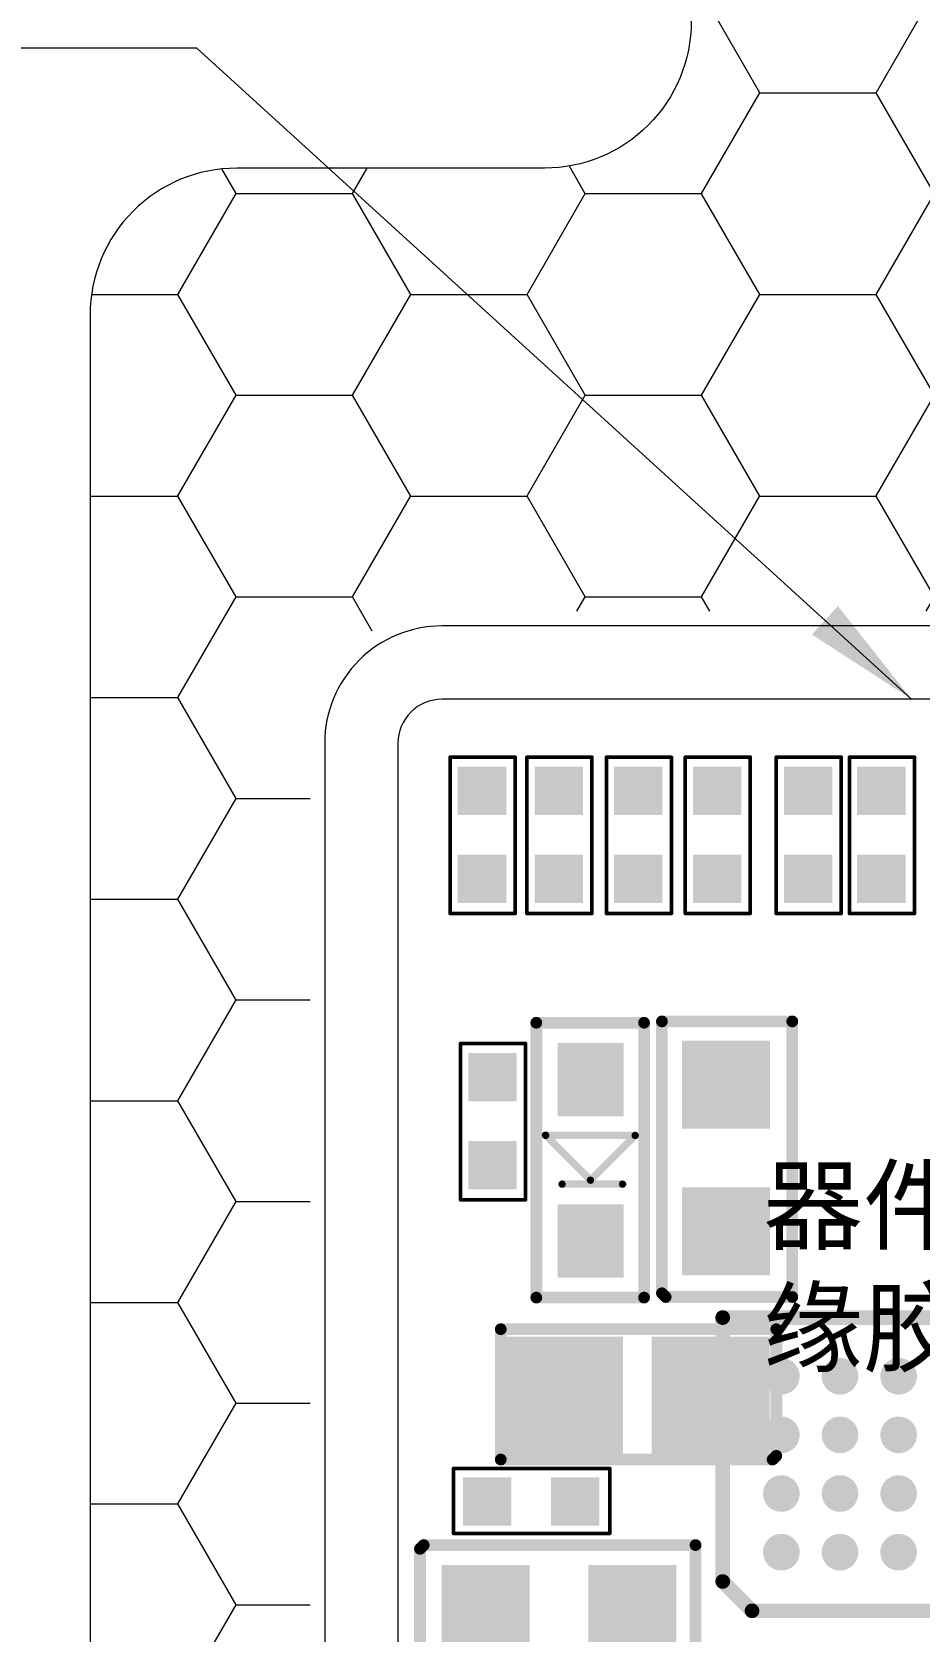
# Model space of a CAD drawing. Header units: millimetres. Extents: x 1134 to 2451, y -9 to 375.
# Drawn here: x 2179.36 to 2185.41, y 253.47 to 264.38 of the extents above; entities that cross this region are included whole.
import ezdxf

# ---------------------------------------------------------------- set-up
doc = ezdxf.new("R2010")
doc.units = ezdxf.units.MM
doc.layers.get('0').update_dxf_attribs({"lineweight": 5})
doc.layers.get('Defpoints').update_dxf_attribs({"lineweight": 5})
for name, color, linetype, lineweight in [('DIM', 3, 'Continuous', 5), ('FPC', 50, 'Continuous', 5), ('Main-FPC', 2, 'Continuous', 5)]:
    doc.layers.add(name, color=color, linetype=linetype, lineweight=lineweight)
for name, color, linetype in [('TOPLAYER', 1, 'Continuous'), ('TOPOVERLAY', 2, 'Continuous'), ('TOPPASTE', 8, 'Continuous'), ('TOPSOLDER', 216, 'Continuous')]:
    doc.layers.add(name, color=color, linetype=linetype)
doc.styles.add('RD', font='ROMAND.shx', dxfattribs={"width": 0.8})
doc.styles.add('宋体', font='')
doc.styles.get('宋体').set_extended_font_data('SimSun')
doc.dimstyles.new('DIM', dxfattribs={"dimtxt": 1.5, "dimasz": 0.8, "dimexe": 0, "dimexo": 0.5, "dimgap": 0.11, "dimtad": 0, "dimzin": 1, "dimdsep": 46, "dimtxsty": 'RD', "dimcen": 0, "dimclrd": 256, "dimclre": 256, "dimclrt": 256, "dimadec": 0, "dimazin": 0, "dimtm": 1e-09, "dimtfac": 1, "dimtofl": 0, "dimtmove": 0, "dimatfit": 3, "dimfxl": 0, "dimlwe": -1, "dimarcsym": 0})

# ---------------------------------------------------------------- blocks, each defined once
blk = doc.blocks.new('*D113')
at = {"layer": 'Defpoints', "color": 0, "lineweight": 5, "transparency": 16777216}
for p in [(2166.226, 281.069), (2197.16, 281.069), (2184.484, 208.104)]:
    blk.add_point(p, dxfattribs=at)
at = {"layer": 'DIM', "transparency": 16777216}
for p, q in [((2196.66, 281.069), (2166.226, 281.069)), ((2183.984, 208.104), (2166.226, 208.104))]:
    blk.add_line(p, q, dxfattribs=at)
at = {"layer": 'DIM', "lineweight": -2, "transparency": 16777216}
for p, q in [((2166.226, 280.269), (2166.226, 252.803)), ((2166.226, 208.904), (2166.226, 243.383))]:
    blk.add_line(p, q, dxfattribs=at)
at = {"layer": 'DIM', "lineweight": 5, "transparency": 16777216}
for points in [[(2166.092, 280.269), (2166.359, 280.269), (2166.226, 281.069)], [(2166.092, 208.904), (2166.359, 208.904), (2166.226, 208.104)]]:
    blk.add_solid(points, dxfattribs=at)
at = {"layer": 'DIM', "lineweight": 5, "transparency": 16777216, "insert": (2166.226, 248.093), "char_height": 1.5, "attachment_point": 5, "rotation": 90, "style": 'RD'}
blk.add_mtext('72.97±0.5', dxfattribs=at)
blk = doc.blocks.new('0201_6')
at = {"layer": 'TOPLAYER'}
for points in [[(0.164998, -0.165001), (0.164998, 0.165001), (-0.164998, -0.165001), (-0.164998, 0.165001)], [(0.764997, -0.165001), (0.764997, 0.165001), (0.435, -0.165001), (0.435, 0.165001)]]:
    blk.add_solid(points, dxfattribs=at)
at = {"layer": 'TOPOVERLAY', "const_width": 0.025001}
for points in [[(-0.23, 0.225999), (-0.23, -0.217)], [(-0.181, 0.225999), (-0.23, 0.225999)], [(0.836, 0.225999), (-0.18, 0.225999)], [(0.836, 0.225999), (0.836, -0.217)], [(0.836, -0.217), (-0.23, -0.217)]]:
    blk.add_lwpolyline(points, dxfattribs=at)
at = {"layer": 'TOPOVERLAY', "const_width": 0.012499}
for points in [[(-0.23625, 0.225999, 1), (-0.223749, 0.225999, 1)], [(-0.23625, 0.225999, 1), (-0.223749, 0.225999, 1)], [(-0.187251, 0.225999, 1), (-0.174749, 0.225999, 1)], [(-0.186251, 0.225999, 1), (-0.173749, 0.225999, 1)], [(0.829749, 0.225999, 1), (0.842251, 0.225999, 1)], [(0.829749, 0.225999, 1), (0.842251, 0.225999, 1)], [(-0.23625, -0.217, 1), (-0.223749, -0.217, 1)], [(-0.23625, -0.217, 1), (-0.223749, -0.217, 1)], [(0.829749, -0.217, 1), (0.842251, -0.217, 1)], [(0.829749, -0.217, 1), (0.842251, -0.217, 1)]]:
    blk.add_lwpolyline(points, format="xyb", close=True, dxfattribs=at)
at = {"layer": 'TOPPASTE'}
for points in [[(0.164998, -0.165001), (0.164998, 0.165001), (-0.164998, -0.165001), (-0.164998, 0.165001)], [(0.764997, -0.165001), (0.764997, 0.165001), (0.435, -0.165001), (0.435, 0.165001)]]:
    blk.add_solid(points, dxfattribs=at)
at = {"layer": 'TOPSOLDER'}
for points in [[(0.164998, -0.165001), (0.164998, 0.165001), (-0.164998, -0.165001), (-0.164998, 0.165001)], [(0.764997, -0.165001), (0.764997, 0.165001), (0.435, -0.165001), (0.435, 0.165001)]]:
    blk.add_solid(points, dxfattribs=at)
blk = doc.blocks.new('0201_7')
at = {"layer": 'TOPLAYER'}
for points in [[(0.164998, -0.165001), (0.164998, 0.165001), (-0.164998, -0.165001), (-0.164998, 0.165001)], [(0.764997, -0.165001), (0.764997, 0.165001), (0.435, -0.165001), (0.435, 0.165001)]]:
    blk.add_solid(points, dxfattribs=at)
at = {"layer": 'TOPOVERLAY', "const_width": 0.025001}
for points in [[(-0.23, 0.225999), (-0.23, -0.217)], [(-0.181, 0.225999), (-0.23, 0.225999)], [(0.836, 0.225999), (-0.18, 0.225999)], [(0.836, 0.225999), (0.836, -0.217)], [(0.836, -0.217), (-0.23, -0.217)]]:
    blk.add_lwpolyline(points, dxfattribs=at)
at = {"layer": 'TOPOVERLAY', "const_width": 0.012499}
for points in [[(-0.23625, 0.225999, 1), (-0.223749, 0.225999, 1)], [(-0.23625, 0.225999, 1), (-0.223749, 0.225999, 1)], [(-0.187251, 0.225999, 1), (-0.174749, 0.225999, 1)], [(-0.186251, 0.225999, 1), (-0.173749, 0.225999, 1)], [(0.829749, 0.225999, 1), (0.842251, 0.225999, 1)], [(0.829749, 0.225999, 1), (0.842251, 0.225999, 1)], [(-0.23625, -0.217, 1), (-0.223749, -0.217, 1)], [(-0.23625, -0.217, 1), (-0.223749, -0.217, 1)], [(0.829749, -0.217, 1), (0.842251, -0.217, 1)], [(0.829749, -0.217, 1), (0.842251, -0.217, 1)]]:
    blk.add_lwpolyline(points, format="xyb", close=True, dxfattribs=at)
at = {"layer": 'TOPPASTE'}
for points in [[(0.164998, -0.165001), (0.164998, 0.165001), (-0.164998, -0.165001), (-0.164998, 0.165001)], [(0.764997, -0.165001), (0.764997, 0.165001), (0.435, -0.165001), (0.435, 0.165001)]]:
    blk.add_solid(points, dxfattribs=at)
at = {"layer": 'TOPSOLDER'}
for points in [[(0.164998, -0.165001), (0.164998, 0.165001), (-0.164998, -0.165001), (-0.164998, 0.165001)], [(0.764997, -0.165001), (0.764997, 0.165001), (0.435, -0.165001), (0.435, 0.165001)]]:
    blk.add_solid(points, dxfattribs=at)
blk = doc.blocks.new('0201_8')
at = {"layer": 'TOPLAYER'}
for points in [[(0.164998, -0.165001), (0.164998, 0.165001), (-0.164998, -0.165001), (-0.164998, 0.165001)], [(0.764997, -0.165001), (0.764997, 0.165001), (0.435, -0.165001), (0.435, 0.165001)]]:
    blk.add_solid(points, dxfattribs=at)
at = {"layer": 'TOPOVERLAY', "const_width": 0.025001}
for points in [[(-0.23, 0.225999), (-0.23, -0.217)], [(-0.181, 0.225999), (-0.23, 0.225999)], [(0.836, 0.225999), (-0.18, 0.225999)], [(0.836, 0.225999), (0.836, -0.217)], [(0.836, -0.217), (-0.23, -0.217)]]:
    blk.add_lwpolyline(points, dxfattribs=at)
at = {"layer": 'TOPOVERLAY', "const_width": 0.012499}
for points in [[(-0.23625, 0.225999, 1), (-0.223749, 0.225999, 1)], [(-0.23625, 0.225999, 1), (-0.223749, 0.225999, 1)], [(-0.187251, 0.225999, 1), (-0.174749, 0.225999, 1)], [(-0.186251, 0.225999, 1), (-0.173749, 0.225999, 1)], [(0.829749, 0.225999, 1), (0.842251, 0.225999, 1)], [(0.829749, 0.225999, 1), (0.842251, 0.225999, 1)], [(-0.23625, -0.217, 1), (-0.223749, -0.217, 1)], [(-0.23625, -0.217, 1), (-0.223749, -0.217, 1)], [(0.829749, -0.217, 1), (0.842251, -0.217, 1)], [(0.829749, -0.217, 1), (0.842251, -0.217, 1)]]:
    blk.add_lwpolyline(points, format="xyb", close=True, dxfattribs=at)
at = {"layer": 'TOPPASTE'}
for points in [[(0.164998, -0.165001), (0.164998, 0.165001), (-0.164998, -0.165001), (-0.164998, 0.165001)], [(0.764997, -0.165001), (0.764997, 0.165001), (0.435, -0.165001), (0.435, 0.165001)]]:
    blk.add_solid(points, dxfattribs=at)
at = {"layer": 'TOPSOLDER'}
for points in [[(0.164998, -0.165001), (0.164998, 0.165001), (-0.164998, -0.165001), (-0.164998, 0.165001)], [(0.764997, -0.165001), (0.764997, 0.165001), (0.435, -0.165001), (0.435, 0.165001)]]:
    blk.add_solid(points, dxfattribs=at)
blk = doc.blocks.new('0201_9')
at = {"layer": 'TOPLAYER'}
for points in [[(0.164998, -0.165001), (0.164998, 0.165001), (-0.164998, -0.165001), (-0.164998, 0.165001)], [(0.764997, -0.165001), (0.764997, 0.165001), (0.435, -0.165001), (0.435, 0.165001)]]:
    blk.add_solid(points, dxfattribs=at)
at = {"layer": 'TOPOVERLAY', "const_width": 0.025001}
for points in [[(-0.23, 0.225999), (-0.23, -0.217)], [(-0.181, 0.225999), (-0.23, 0.225999)], [(0.836, 0.225999), (-0.18, 0.225999)], [(0.836, 0.225999), (0.836, -0.217)], [(0.836, -0.217), (-0.23, -0.217)]]:
    blk.add_lwpolyline(points, dxfattribs=at)
at = {"layer": 'TOPOVERLAY', "const_width": 0.012499}
for points in [[(-0.23625, 0.225999, 1), (-0.223749, 0.225999, 1)], [(-0.23625, 0.225999, 1), (-0.223749, 0.225999, 1)], [(-0.187251, 0.225999, 1), (-0.174749, 0.225999, 1)], [(-0.186251, 0.225999, 1), (-0.173749, 0.225999, 1)], [(0.829749, 0.225999, 1), (0.842251, 0.225999, 1)], [(0.829749, 0.225999, 1), (0.842251, 0.225999, 1)], [(-0.23625, -0.217, 1), (-0.223749, -0.217, 1)], [(-0.23625, -0.217, 1), (-0.223749, -0.217, 1)], [(0.829749, -0.217, 1), (0.842251, -0.217, 1)], [(0.829749, -0.217, 1), (0.842251, -0.217, 1)]]:
    blk.add_lwpolyline(points, format="xyb", close=True, dxfattribs=at)
at = {"layer": 'TOPPASTE'}
for points in [[(0.164998, -0.165001), (0.164998, 0.165001), (-0.164998, -0.165001), (-0.164998, 0.165001)], [(0.764997, -0.165001), (0.764997, 0.165001), (0.435, -0.165001), (0.435, 0.165001)]]:
    blk.add_solid(points, dxfattribs=at)
at = {"layer": 'TOPSOLDER'}
for points in [[(0.164998, -0.165001), (0.164998, 0.165001), (-0.164998, -0.165001), (-0.164998, 0.165001)], [(0.764997, -0.165001), (0.764997, 0.165001), (0.435, -0.165001), (0.435, 0.165001)]]:
    blk.add_solid(points, dxfattribs=at)
blk = doc.blocks.new('0201_15')
at = {"layer": 'TOPLAYER'}
for points in [[(0.164998, -0.165001), (0.164998, 0.165001), (-0.164998, -0.165001), (-0.164998, 0.165001)], [(0.764997, -0.165001), (0.764997, 0.165001), (0.435, -0.165001), (0.435, 0.165001)]]:
    blk.add_solid(points, dxfattribs=at)
at = {"layer": 'TOPOVERLAY', "const_width": 0.025001}
for points in [[(-0.181, 0.225999), (-0.23, 0.225999)], [(-0.23, 0.225999), (-0.23, -0.217)], [(0.836, 0.225999), (-0.18, 0.225999)], [(0.836, 0.225999), (0.836, -0.217)], [(0.836, -0.217), (-0.23, -0.217)]]:
    blk.add_lwpolyline(points, dxfattribs=at)
at = {"layer": 'TOPOVERLAY', "const_width": 0.012499}
for points in [[(-0.23625, 0.225999, 1), (-0.223749, 0.225999, 1)], [(-0.23625, 0.225999, 1), (-0.223749, 0.225999, 1)], [(-0.187251, 0.225999, 1), (-0.174749, 0.225999, 1)], [(-0.186251, 0.225999, 1), (-0.173749, 0.225999, 1)], [(0.829749, 0.225999, 1), (0.842251, 0.225999, 1)], [(0.829749, 0.225999, 1), (0.842251, 0.225999, 1)], [(-0.23625, -0.217, 1), (-0.223749, -0.217, 1)], [(-0.23625, -0.217, 1), (-0.223749, -0.217, 1)], [(0.829749, -0.217, 1), (0.842251, -0.217, 1)], [(0.829749, -0.217, 1), (0.842251, -0.217, 1)]]:
    blk.add_lwpolyline(points, format="xyb", close=True, dxfattribs=at)
at = {"layer": 'TOPPASTE'}
for points in [[(0.164998, -0.165001), (0.164998, 0.165001), (-0.164998, -0.165001), (-0.164998, 0.165001)], [(0.764997, -0.165001), (0.764997, 0.165001), (0.435, -0.165001), (0.435, 0.165001)]]:
    blk.add_solid(points, dxfattribs=at)
at = {"layer": 'TOPSOLDER'}
for points in [[(0.164998, -0.165001), (0.164998, 0.165001), (-0.164998, -0.165001), (-0.164998, 0.165001)], [(0.764997, -0.165001), (0.764997, 0.165001), (0.435, -0.165001), (0.435, 0.165001)]]:
    blk.add_solid(points, dxfattribs=at)
blk = doc.blocks.new('0201_23')
at = {"layer": 'TOPLAYER'}
for points in [[(0.164998, -0.165001), (0.164998, 0.165001), (-0.164998, -0.165001), (-0.164998, 0.165001)], [(0.764997, -0.165001), (0.764997, 0.165001), (0.435, -0.165001), (0.435, 0.165001)]]:
    blk.add_solid(points, dxfattribs=at)
at = {"layer": 'TOPOVERLAY', "const_width": 0.025001}
for points in [[(-0.23, -0.217), (-0.23, 0.225999)], [(-0.181, 0.225999), (-0.23, 0.225999)], [(0.836, 0.225999), (-0.18, 0.225999)], [(0.836, -0.217), (0.836, 0.225999)], [(0.836, -0.217), (-0.23, -0.217)]]:
    blk.add_lwpolyline(points, dxfattribs=at)
at = {"layer": 'TOPOVERLAY', "const_width": 0.012499}
for points in [[(-0.23625, 0.225999, 1), (-0.223749, 0.225999, 1)], [(-0.23625, 0.225999, 1), (-0.223749, 0.225999, 1)], [(-0.187251, 0.225999, 1), (-0.174749, 0.225999, 1)], [(-0.186251, 0.225999, 1), (-0.173749, 0.225999, 1)], [(0.829749, 0.225999, 1), (0.842251, 0.225999, 1)], [(0.829749, 0.225999, 1), (0.842251, 0.225999, 1)], [(-0.23625, -0.217, 1), (-0.223749, -0.217, 1)], [(-0.23625, -0.217, 1), (-0.223749, -0.217, 1)], [(0.829749, -0.217, 1), (0.842251, -0.217, 1)], [(0.829749, -0.217, 1), (0.842251, -0.217, 1)]]:
    blk.add_lwpolyline(points, format="xyb", close=True, dxfattribs=at)
at = {"layer": 'TOPPASTE'}
for points in [[(0.164998, -0.165001), (0.164998, 0.165001), (-0.164998, -0.165001), (-0.164998, 0.165001)], [(0.764997, -0.165001), (0.764997, 0.165001), (0.435, -0.165001), (0.435, 0.165001)]]:
    blk.add_solid(points, dxfattribs=at)
at = {"layer": 'TOPSOLDER'}
for points in [[(0.164998, -0.165001), (0.164998, 0.165001), (-0.164998, -0.165001), (-0.164998, 0.165001)], [(0.764997, -0.165001), (0.764997, 0.165001), (0.435, -0.165001), (0.435, 0.165001)]]:
    blk.add_solid(points, dxfattribs=at)
blk = doc.blocks.new('DIODE_SCHOTTKY_24')
at = {"layer": 'TOPLAYER'}
for points in [[(-0.249999, -0.224998), (0.249999, -0.224998), (-0.249999, 0.224998), (0.249999, 0.224998)], [(0.849998, -0.224998), (1.349997, -0.224998), (0.849998, 0.224998), (1.349997, 0.224998)]]:
    blk.add_solid(points, dxfattribs=at)
at = {"layer": 'TOPOVERLAY'}
for points, const_width in [([(1.486865, 0.364609), (-0.387835, 0.364609)], 0.08001), ([(-0.387835, -0.37039), (-0.387835, 0.364609)], 0.08001), ([(0.380865, -0.30639), (0.380865, 0.304251)], 0.05), ([(0.686186, -0.001069), (0.380865, 0.304251)], 0.05), ([(1.486865, -0.37039), (1.486865, 0.364609)], 0.08001), ([(0.713064, -0.19479), (0.713064, 0.218011)], 0.05), ([(0.379265, -0.30799), (0.686186, -0.001069)], 0.05), ([(1.486865, -0.37039), (-0.387835, -0.37039)], 0.08001)]:
    blk.add_lwpolyline(points, dxfattribs=dict(at, const_width=const_width))
for points, const_width in [([(-0.407838, 0.364609, 1), (-0.367833, 0.364609, 1)], 0.040005), ([(-0.407838, 0.364609, 1), (-0.367833, 0.364609, 1)], 0.040005), ([(0.368366, 0.304251, 1), (0.393365, 0.304251, 1)], 0.024999), ([(0.368366, 0.304251, 1), (0.393365, 0.304251, 1)], 0.024999), ([(1.466863, 0.364609, 1), (1.506868, 0.364609, 1)], 0.040005), ([(1.466863, 0.364609, 1), (1.506868, 0.364609, 1)], 0.040005), ([(0.700565, 0.218011, 1), (0.725564, 0.218011, 1)], 0.024999), ([(0.673687, -0.001069, 1), (0.698685, -0.001069, 1)], 0.024999), ([(0.673687, -0.001069, 1), (0.698685, -0.001069, 1)], 0.024999), ([(0.700565, -0.19479, 1), (0.725564, -0.19479, 1)], 0.024999), ([(0.366766, -0.30799, 1), (0.391765, -0.30799, 1)], 0.024999), ([(0.368366, -0.30639, 1), (0.393365, -0.30639, 1)], 0.024999), ([(-0.407838, -0.37039, 1), (-0.367833, -0.37039, 1)], 0.040005), ([(-0.407838, -0.37039, 1), (-0.367833, -0.37039, 1)], 0.040005), ([(1.466863, -0.37039, 1), (1.506868, -0.37039, 1)], 0.040005), ([(1.466863, -0.37039, 1), (1.506868, -0.37039, 1)], 0.040005)]:
    blk.add_lwpolyline(points, format="xyb", close=True, dxfattribs=dict(at, const_width=const_width))
at = {"layer": 'TOPPASTE'}
for points in [[(-0.249999, -0.224998), (0.249999, -0.224998), (-0.249999, 0.224998), (0.249999, 0.224998)], [(0.849998, -0.224998), (1.349997, -0.224998), (0.849998, 0.224998), (1.349997, 0.224998)]]:
    blk.add_solid(points, dxfattribs=at)
at = {"layer": 'TOPSOLDER'}
for points in [[(-0.249999, -0.224998), (0.249999, -0.224998), (-0.249999, 0.224998), (0.249999, 0.224998)], [(0.849998, -0.224998), (1.349997, -0.224998), (0.849998, 0.224998), (1.349997, 0.224998)]]:
    blk.add_solid(points, dxfattribs=at)
blk = doc.blocks.new('0201_25')
at = {"layer": 'TOPLAYER'}
for points in [[(0.164998, -0.165001), (0.164998, 0.165001), (-0.164998, -0.165001), (-0.164998, 0.165001)], [(0.764997, -0.165001), (0.764997, 0.165001), (0.435, -0.165001), (0.435, 0.165001)]]:
    blk.add_solid(points, dxfattribs=at)
at = {"layer": 'TOPOVERLAY', "const_width": 0.025001}
for points in [[(-0.23, -0.217), (-0.23, 0.225999)], [(-0.23, 0.225999), (-0.181, 0.225999)], [(-0.18, 0.225999), (0.836, 0.225999)], [(0.836, -0.217), (0.836, 0.225999)], [(-0.23, -0.217), (0.836, -0.217)]]:
    blk.add_lwpolyline(points, dxfattribs=at)
at = {"layer": 'TOPOVERLAY', "const_width": 0.012499}
for points in [[(-0.23625, 0.225999, 1), (-0.223749, 0.225999, 1)], [(-0.23625, 0.225999, 1), (-0.223749, 0.225999, 1)], [(-0.187251, 0.225999, 1), (-0.174749, 0.225999, 1)], [(-0.186251, 0.225999, 1), (-0.173749, 0.225999, 1)], [(0.829749, 0.225999, 1), (0.842251, 0.225999, 1)], [(0.829749, 0.225999, 1), (0.842251, 0.225999, 1)], [(-0.23625, -0.217, 1), (-0.223749, -0.217, 1)], [(-0.23625, -0.217, 1), (-0.223749, -0.217, 1)], [(0.829749, -0.217, 1), (0.842251, -0.217, 1)], [(0.829749, -0.217, 1), (0.842251, -0.217, 1)]]:
    blk.add_lwpolyline(points, format="xyb", close=True, dxfattribs=at)
at = {"layer": 'TOPPASTE'}
for points in [[(0.164998, -0.165001), (0.164998, 0.165001), (-0.164998, -0.165001), (-0.164998, 0.165001)], [(0.764997, -0.165001), (0.764997, 0.165001), (0.435, -0.165001), (0.435, 0.165001)]]:
    blk.add_solid(points, dxfattribs=at)
at = {"layer": 'TOPSOLDER'}
for points in [[(0.164998, -0.165001), (0.164998, 0.165001), (-0.164998, -0.165001), (-0.164998, 0.165001)], [(0.764997, -0.165001), (0.764997, 0.165001), (0.435, -0.165001), (0.435, 0.165001)]]:
    blk.add_solid(points, dxfattribs=at)
blk = doc.blocks.new('0402S_26')
at = {"layer": 'TOPLAYER'}
for points in [[(-0.248054, 0.305189), (-0.848053, 0.305189), (-0.248054, -0.29481), (-0.848053, -0.29481)], [(0.751944, 0.305189), (0.151945, 0.305189), (0.751944, -0.29481), (0.151945, -0.29481)]]:
    blk.add_solid(points, dxfattribs=at)
at = {"layer": 'TOPOVERLAY', "const_width": 0.08001}
for points in [[(0.899747, 0.457589), (-0.979853, 0.457589)], [(-0.979853, 0.457589), (-0.979853, -0.431411)], [(0.899747, 0.457589), (0.899747, -0.406011)], [(0.874347, -0.431411), (-0.979853, -0.431411)], [(0.899747, -0.406011), (0.874347, -0.431411)]]:
    blk.add_lwpolyline(points, dxfattribs=at)
at = {"layer": 'TOPOVERLAY', "const_width": 0.040005}
for points in [[(-0.999856, 0.457589, 1), (-0.959851, 0.457589, 1)], [(-0.999856, 0.457589, 1), (-0.959851, 0.457589, 1)], [(0.879744, 0.457589, 1), (0.919749, 0.457589, 1)], [(0.879744, 0.457589, 1), (0.919749, 0.457589, 1)], [(-0.999856, -0.431411, 1), (-0.959851, -0.431411, 1)], [(-0.999856, -0.431411, 1), (-0.959851, -0.431411, 1)], [(0.854344, -0.431411, 1), (0.894349, -0.431411, 1)], [(0.854344, -0.431411, 1), (0.894349, -0.431411, 1)], [(0.879744, -0.406011, 1), (0.919749, -0.406011, 1)], [(0.879744, -0.406011, 1), (0.919749, -0.406011, 1)]]:
    blk.add_lwpolyline(points, format="xyb", close=True, dxfattribs=at)
at = {"layer": 'TOPPASTE'}
for points in [[(-0.248054, 0.305189), (-0.848053, 0.305189), (-0.248054, -0.29481), (-0.848053, -0.29481)], [(0.751944, 0.305189), (0.151945, 0.305189), (0.751944, -0.29481), (0.151945, -0.29481)]]:
    blk.add_solid(points, dxfattribs=at)
at = {"layer": 'TOPSOLDER'}
for points in [[(-0.248054, 0.305189), (-0.848053, 0.305189), (-0.248054, -0.29481), (-0.848053, -0.29481)], [(0.751944, 0.305189), (0.151945, 0.305189), (0.751944, -0.29481), (0.151945, -0.29481)]]:
    blk.add_solid(points, dxfattribs=at)
blk = doc.blocks.new('0201_27')
at = {"layer": 'TOPLAYER'}
for points in [[(0.164998, -0.165001), (0.164998, 0.165001), (-0.164998, -0.165001), (-0.164998, 0.165001)], [(0.764997, -0.165001), (0.764997, 0.165001), (0.435, -0.165001), (0.435, 0.165001)]]:
    blk.add_solid(points, dxfattribs=at)
at = {"layer": 'TOPOVERLAY', "const_width": 0.025001}
for points in [[(-0.23, 0.225999), (-0.181, 0.225999)], [(-0.23, -0.217), (-0.23, 0.225999)], [(-0.18, 0.225999), (0.836, 0.225999)], [(0.836, -0.217), (0.836, 0.225999)], [(-0.23, -0.217), (0.836, -0.217)]]:
    blk.add_lwpolyline(points, dxfattribs=at)
at = {"layer": 'TOPOVERLAY', "const_width": 0.012499}
for points in [[(-0.23625, 0.225999, 1), (-0.223749, 0.225999, 1)], [(-0.23625, 0.225999, 1), (-0.223749, 0.225999, 1)], [(-0.187251, 0.225999, 1), (-0.174749, 0.225999, 1)], [(-0.186251, 0.225999, 1), (-0.173749, 0.225999, 1)], [(0.829749, 0.225999, 1), (0.842251, 0.225999, 1)], [(0.829749, 0.225999, 1), (0.842251, 0.225999, 1)], [(-0.23625, -0.217, 1), (-0.223749, -0.217, 1)], [(-0.23625, -0.217, 1), (-0.223749, -0.217, 1)], [(0.829749, -0.217, 1), (0.842251, -0.217, 1)], [(0.829749, -0.217, 1), (0.842251, -0.217, 1)]]:
    blk.add_lwpolyline(points, format="xyb", close=True, dxfattribs=at)
at = {"layer": 'TOPPASTE'}
for points in [[(0.164998, -0.165001), (0.164998, 0.165001), (-0.164998, -0.165001), (-0.164998, 0.165001)], [(0.764997, -0.165001), (0.764997, 0.165001), (0.435, -0.165001), (0.435, 0.165001)]]:
    blk.add_solid(points, dxfattribs=at)
at = {"layer": 'TOPSOLDER'}
for points in [[(0.164998, -0.165001), (0.164998, 0.165001), (-0.164998, -0.165001), (-0.164998, 0.165001)], [(0.764997, -0.165001), (0.764997, 0.165001), (0.435, -0.165001), (0.435, 0.165001)]]:
    blk.add_solid(points, dxfattribs=at)
blk = doc.blocks.new('0402S_28')
at = {"layer": 'TOPLAYER'}
for points in [[(0.302768, 0.290398), (-0.297231, 0.290398), (0.302768, -0.309601), (-0.297231, -0.309601)], [(1.302766, 0.290398), (0.702767, 0.290398), (1.302766, -0.309601), (0.702767, -0.309601)]]:
    blk.add_solid(points, dxfattribs=at)
at = {"layer": 'TOPOVERLAY', "const_width": 0.08001}
for points in [[(-0.429031, 0.442798), (-0.429031, -0.446202)], [(1.450569, 0.442798), (-0.429031, 0.442798)], [(1.450569, 0.442798), (1.450569, -0.420802)], [(1.425169, -0.446202), (-0.429031, -0.446202)], [(1.450569, -0.420802), (1.425169, -0.446202)]]:
    blk.add_lwpolyline(points, dxfattribs=at)
at = {"layer": 'TOPOVERLAY', "const_width": 0.040005}
for points in [[(-0.449034, 0.442798, 1), (-0.409029, 0.442798, 1)], [(-0.449034, 0.442798, 1), (-0.409029, 0.442798, 1)], [(1.430566, 0.442798, 1), (1.470571, 0.442798, 1)], [(1.430566, 0.442798, 1), (1.470571, 0.442798, 1)], [(-0.449034, -0.446202, 1), (-0.409029, -0.446202, 1)], [(-0.449034, -0.446202, 1), (-0.409029, -0.446202, 1)], [(1.405166, -0.446202, 1), (1.445171, -0.446202, 1)], [(1.405166, -0.446202, 1), (1.445171, -0.446202, 1)], [(1.430566, -0.420802, 1), (1.470571, -0.420802, 1)], [(1.430566, -0.420802, 1), (1.470571, -0.420802, 1)]]:
    blk.add_lwpolyline(points, format="xyb", close=True, dxfattribs=at)
at = {"layer": 'TOPPASTE'}
for points in [[(0.302768, 0.290398), (-0.297231, 0.290398), (0.302768, -0.309601), (-0.297231, -0.309601)], [(1.302766, 0.290398), (0.702767, 0.290398), (1.302766, -0.309601), (0.702767, -0.309601)]]:
    blk.add_solid(points, dxfattribs=at)
at = {"layer": 'TOPSOLDER'}
for points in [[(0.404368, 0.391998), (-0.398831, 0.391998), (0.404368, -0.411201), (-0.398831, -0.411201)], [(1.404366, 0.391998), (0.601167, 0.391998), (1.404366, -0.411201), (0.601167, -0.411201)]]:
    blk.add_solid(points, dxfattribs=at)
blk = doc.blocks.new('0402S_29')
at = {"layer": 'TOPLAYER'}
for points in [[(-0.248054, 0.305189), (-0.848053, 0.305189), (-0.248054, -0.29481), (-0.848053, -0.29481)], [(0.751944, 0.305189), (0.151945, 0.305189), (0.751944, -0.29481), (0.151945, -0.29481)]]:
    blk.add_solid(points, dxfattribs=at)
at = {"layer": 'TOPOVERLAY', "const_width": 0.08001}
for points in [[(0.899747, 0.457589), (-0.979853, 0.457589)], [(-0.979853, -0.431411), (-0.979853, 0.457589)], [(0.899747, -0.406011), (0.899747, 0.457589)], [(0.874347, -0.431411), (-0.979853, -0.431411)], [(0.874347, -0.431411), (0.899747, -0.406011)]]:
    blk.add_lwpolyline(points, dxfattribs=at)
at = {"layer": 'TOPOVERLAY', "const_width": 0.040005}
for points in [[(-0.999856, 0.457589, 1), (-0.959851, 0.457589, 1)], [(-0.999856, 0.457589, 1), (-0.959851, 0.457589, 1)], [(0.879744, 0.457589, 1), (0.919749, 0.457589, 1)], [(0.879744, 0.457589, 1), (0.919749, 0.457589, 1)], [(-0.999856, -0.431411, 1), (-0.959851, -0.431411, 1)], [(-0.999856, -0.431411, 1), (-0.959851, -0.431411, 1)], [(0.854344, -0.431411, 1), (0.894349, -0.431411, 1)], [(0.854344, -0.431411, 1), (0.894349, -0.431411, 1)], [(0.879744, -0.406011, 1), (0.919749, -0.406011, 1)], [(0.879744, -0.406011, 1), (0.919749, -0.406011, 1)]]:
    blk.add_lwpolyline(points, format="xyb", close=True, dxfattribs=at)
at = {"layer": 'TOPPASTE'}
for points in [[(-0.248054, 0.305189), (-0.848053, 0.305189), (-0.248054, -0.29481), (-0.848053, -0.29481)], [(0.751944, 0.305189), (0.151945, 0.305189), (0.751944, -0.29481), (0.151945, -0.29481)]]:
    blk.add_solid(points, dxfattribs=at)
at = {"layer": 'TOPSOLDER'}
for points in [[(-0.248054, 0.305189), (-0.848053, 0.305189), (-0.248054, -0.29481), (-0.848053, -0.29481)], [(0.751944, 0.305189), (0.151945, 0.305189), (0.751944, -0.29481), (0.151945, -0.29481)]]:
    blk.add_solid(points, dxfattribs=at)
blk = doc.blocks.new('BGA16_4_34')
at = {"layer": 'TOPLAYER', "const_width": 0.124998}
for points in [[(-0.062499, 0, 1), (0.062499, 0, 1)], [(0.3375, 0, 1), (0.462498, 0, 1)], [(0.737499, 0, 1), (0.862498, 0, 1)], [(1.137498, 0, 1), (1.262497, 0, 1)], [(-0.062499, -0.399999, 1), (0.062499, -0.399999, 1)], [(0.3375, -0.399999, 1), (0.462498, -0.399999, 1)], [(0.737499, -0.399999, 1), (0.862498, -0.399999, 1)], [(1.137498, -0.399999, 1), (1.262497, -0.399999, 1)], [(-0.062499, -0.799998, 1), (0.062499, -0.799998, 1)], [(0.3375, -0.799998, 1), (0.462498, -0.799998, 1)], [(0.737499, -0.799998, 1), (0.862498, -0.799998, 1)], [(1.137498, -0.799998, 1), (1.262497, -0.799998, 1)], [(-0.062499, -1.199998, 1), (0.062499, -1.199998, 1)], [(0.3375, -1.199998, 1), (0.462498, -1.199998, 1)], [(0.737499, -1.199998, 1), (0.862498, -1.199998, 1)], [(1.137498, -1.199998, 1), (1.262497, -1.199998, 1)]]:
    blk.add_lwpolyline(points, format="xyb", close=True, dxfattribs=at)
at = {"layer": 'TOPOVERLAY', "const_width": 0.1}
for points in [[(-0.2, 0.399999), (-0.399999, 0.2)], [(-0.2, 0.399999), (1.599997, 0.399999)], [(1.599997, 0.399999), (1.599997, -1.599997)], [(-0.399999, 0.2), (-0.399999, -1.599997)], [(-0.399999, -1.599997), (1.599997, -1.599997)]]:
    blk.add_lwpolyline(points, dxfattribs=at)
at = {"layer": 'TOPOVERLAY', "const_width": 0.05}
for points in [[(-0.224998, 0.399999, 1), (-0.175001, 0.399999, 1)], [(-0.224998, 0.399999, 1), (-0.175001, 0.399999, 1)], [(1.574998, 0.399999, 1), (1.624995, 0.399999, 1)], [(1.574998, 0.399999, 1), (1.624995, 0.399999, 1)], [(-0.424998, 0.2, 1), (-0.375001, 0.2, 1)], [(-0.424998, 0.2, 1), (-0.375001, 0.2, 1)], [(-0.424998, -1.599997, 1), (-0.375001, -1.599997, 1)], [(-0.424998, -1.599997, 1), (-0.375001, -1.599997, 1)], [(1.574998, -1.599997, 1), (1.624995, -1.599997, 1)], [(1.574998, -1.599997, 1), (1.624995, -1.599997, 1)]]:
    blk.add_lwpolyline(points, format="xyb", close=True, dxfattribs=at)
at = {"layer": 'TOPPASTE', "const_width": 0.124998}
for points in [[(-0.062499, 0, 1), (0.062499, 0, 1)], [(0.3375, 0, 1), (0.462498, 0, 1)], [(0.737499, 0, 1), (0.862498, 0, 1)], [(1.137498, 0, 1), (1.262497, 0, 1)], [(-0.062499, -0.399999, 1), (0.062499, -0.399999, 1)], [(0.3375, -0.399999, 1), (0.462498, -0.399999, 1)], [(0.737499, -0.399999, 1), (0.862498, -0.399999, 1)], [(1.137498, -0.399999, 1), (1.262497, -0.399999, 1)], [(-0.062499, -0.799998, 1), (0.062499, -0.799998, 1)], [(0.3375, -0.799998, 1), (0.462498, -0.799998, 1)], [(0.737499, -0.799998, 1), (0.862498, -0.799998, 1)], [(1.137498, -0.799998, 1), (1.262497, -0.799998, 1)], [(-0.062499, -1.199998, 1), (0.062499, -1.199998, 1)], [(0.3375, -1.199998, 1), (0.462498, -1.199998, 1)], [(0.737499, -1.199998, 1), (0.862498, -1.199998, 1)], [(1.137498, -1.199998, 1), (1.262497, -1.199998, 1)]]:
    blk.add_lwpolyline(points, format="xyb", close=True, dxfattribs=at)
at = {"layer": 'TOPSOLDER', "const_width": 0.124998}
for points in [[(-0.062499, 0, 1), (0.062499, 0, 1)], [(0.3375, 0, 1), (0.462498, 0, 1)], [(0.737499, 0, 1), (0.862498, 0, 1)], [(1.137498, 0, 1), (1.262497, 0, 1)], [(-0.062499, -0.399999, 1), (0.062499, -0.399999, 1)], [(0.3375, -0.399999, 1), (0.462498, -0.399999, 1)], [(0.737499, -0.399999, 1), (0.862498, -0.399999, 1)], [(1.137498, -0.399999, 1), (1.262497, -0.399999, 1)], [(-0.062499, -0.799998, 1), (0.062499, -0.799998, 1)], [(0.3375, -0.799998, 1), (0.462498, -0.799998, 1)], [(0.737499, -0.799998, 1), (0.862498, -0.799998, 1)], [(1.137498, -0.799998, 1), (1.262497, -0.799998, 1)], [(-0.062499, -1.199998, 1), (0.062499, -1.199998, 1)], [(0.3375, -1.199998, 1), (0.462498, -1.199998, 1)], [(0.737499, -1.199998, 1), (0.862498, -1.199998, 1)], [(1.137498, -1.199998, 1), (1.262497, -1.199998, 1)]]:
    blk.add_lwpolyline(points, format="xyb", close=True, dxfattribs=at)
blk = doc.blocks.new('R213NRK-007-MFPC-V01-A')
at = {"lineweight": 5}
h = blk.add_hatch(dxfattribs=at)
h.set_pattern_fill('HONEY', color=5, scale=0.25, angle=360)
h.set_pattern_definition([(0, (-29.0445, 32.3044), (1.190625, 0.6874075), [0.79375, -1.5875]), (120, (-29.0445, 32.3044), (-1.19062486, 0.68740775), [0.79375, -1.5875]), (60, (-29.0445, 32.3044), (1.4e-07, 1.37481525), [-1.5875, 0.79375])])
edge = h.paths.add_edge_path()
edge.add_line((1536.491, 245.326), (1546.639, 245.326))
edge.add_arc((1546.639, 246.326), 1, 270, 350.8709)
edge.add_line((1547.626, 246.167), (1550.107, 261.607))
edge.add_arc((1551.094, 261.448), 1, 90, 170.8709, ccw=False)
edge.add_line((1551.094, 262.448), (1562.32, 262.448))
edge.add_arc((1562.32, 265.448), 3, 270, 360)
edge.add_line((1565.32, 265.448), (1565.32, 267.444))
edge.add_line((1565.32, 267.444), (1557.979, 267.444))
edge.add_line((1557.979, 267.444), (1557.979, 269.862))
edge.add_line((1557.979, 269.862), (1542.991, 269.862))
edge.add_line((1542.991, 269.862), (1542.991, 266.992))
edge.add_line((1542.991, 266.992), (1537.991, 266.992))
edge.add_line((1537.991, 266.992), (1537.991, 264.448))
edge.add_arc((1536.991, 264.448), 1, -90, 0, ccw=False)
edge.add_line((1536.991, 263.448), (1534.891, 263.448))
edge.add_arc((1534.891, 262.448), 1, 90, 180)
edge.add_line((1533.891, 262.448), (1533.891, 251.286))
edge.add_arc((1534.891, 251.286), 1, 180, 258.463)
edge.add_arc((1534.491, 249.326), 1, 0, 78.463, ccw=False)
edge.add_line((1535.491, 249.326), (1535.491, 246.326))
edge.add_arc((1536.491, 246.326), 1, 180, 270)
edge = h.paths.add_edge_path(flags=16)
edge.add_line((1535.391, 259.526), (1535.391, 251.536))
edge.add_arc((1536.291, 251.536), 0.9, 180, 270)
edge.add_line((1536.291, 250.636), (1543.191, 250.636))
edge.add_arc((1543.191, 251.536), 0.9, 270, 360)
edge.add_line((1544.091, 251.536), (1544.091, 259.526))
edge.add_arc((1543.191, 259.526), 0.9, 360, 450)
edge.add_line((1543.191, 260.426), (1536.291, 260.426))
edge.add_arc((1536.291, 259.526), 0.9, 90, 180)
at = {"color": 5, "lineweight": 5}
blk.add_lwpolyline([(1536.491, 245.326), (1546.639, 245.326, 0.36828), (1547.626, 246.167), (1550.107, 261.607, -0.36828), (1551.094, 262.448), (1563.82, 262.448, 0.414214), (1566.82, 265.448), (1566.82, 267.444), (1557.979, 267.444), (1557.979, 269.862), (1542.991, 269.862), (1542.991, 266.992), (1537.991, 266.992), (1537.991, 264.448, -0.414214), (1536.991, 263.448), (1534.891, 263.448, 0.414214), (1533.891, 262.448), (1533.891, 251.286, 0.356394), (1534.691, 250.306, -0.356394), (1535.491, 249.326), (1535.491, 246.326, 0.414214), (1536.491, 245.326)], format="xyb", dxfattribs=at)
blk.add_lwpolyline([(1535.491, 259.526), (1535.491, 251.536, 0.414214), (1536.291, 250.736), (1543.191, 250.736, 0.414214), (1543.991, 251.536), (1543.991, 259.526, 0.414214), (1543.191, 260.326), (1536.291, 260.326, 0.414214)], format="xyb", close=True, dxfattribs=at)
at = {"color": 2, "linetype": 'Continuous'}
blk.add_lwpolyline([(1535.991, 259.526), (1535.991, 251.536, 0.414214), (1536.291, 251.236), (1543.191, 251.236, 0.414214), (1543.491, 251.536), (1543.491, 259.526, 0.414214), (1543.191, 259.826), (1536.291, 259.826, 0.414214)], format="xyb", close=True, dxfattribs=at)
at = {"layer": 'Main-FPC'}
blk.add_lwpolyline([(1559.105, 272.944, -0.198912), (1558.398, 273.237), (1557.789, 273.846, 0.198912), (1557.435, 273.992), (1538.991, 273.992, 0.414214), (1537.991, 272.992), (1537.991, 264.448, -0.414214), (1536.991, 263.448), (1534.891, 263.448, 0.414214), (1533.891, 262.448), (1533.891, 251.286, 0.356394), (1534.691, 250.306, -0.356394), (1535.491, 249.326), (1535.491, 246.326, 0.414214), (1536.491, 245.326), (1536.691, 245.326, -0.414214), (1537.691, 244.326)], format="xyb", dxfattribs=at)
for name, p, rotation in [('0201_7', (1536.564, 259.201), 270), ('0201_15', (1537.088, 259.201), 270), ('0201_6', (1537.63, 259.201), 270), ('0201_8', (1538.168, 259.201), 270), ('0201_25', (1538.788, 259.201), 270), ('0201_9', (1539.288, 259.201), 270), ('DIODE_SCHOTTKY_24', (1537.305, 257.232), 270), ('0402S_29', (1538.223, 256.649), 270), ('0201_23', (1536.635, 257.248), 270), ('BGA16_4_34', (1538.606, 254.009), 90), ('0402S_26', (1537.041, 253.626), 180)]:
    blk.add_blockref(name, p, dxfattribs=dict(rotation=rotation))
for name, p in [('0402S_28', (1537.121, 255.087)), ('0201_27', (1536.6, 254.354))]:
    blk.add_blockref(name, p)
at = {"layer": 'FPC', "color": 0, "insert": (1538.482, 256.625), "char_height": 0.5, "width": 3.44106, "attachment_point": 1, "style": '宋体'}
blk.add_mtext('器件区贴绝缘胶1.3MAX', dxfattribs=at)

msp = doc.modelspace()

# ---------------------------------------------------------------- block references
at = {"layer": 'DIM', "lineweight": 5}
msp.add_blockref('R213NRK-007-MFPC-V01-A', (645.8687, 0), dxfattribs=at)

# ---------------------------------------------------------------- dimensions: what is measured, and where the dimension line sits
dim = msp.add_linear_dim(base=(2166.2258, 281.0695), p1=(2184.4836, 208.1036), p2=(2197.1595, 281.0695), angle=90, dimstyle='DIM', override={"dimtol": 1, "dimtp": 0.5, "dimtm": 0.5, "dimfxl": 0.8, "dimarcsym": 1}, dxfattribs=at)
dim.commit()
dim.dimension.update_dxf_attribs({"geometry": '*D113', "text_midpoint": (2166.2258, 248.0926), "dimtype": 160})

# ---------------------------------------------------------------- leaders
msp.add_leader([(2185.3633, 259.8261), (2180.487, 264.2659), (2170.2457, 264.2659)], dimstyle='DIM', override={"dimfxl": 0.18, "dimlwd": 5, "dimlwe": 5, "dimarcsym": 1}, dxfattribs=at)

doc.saveas('drawing.dxf')
